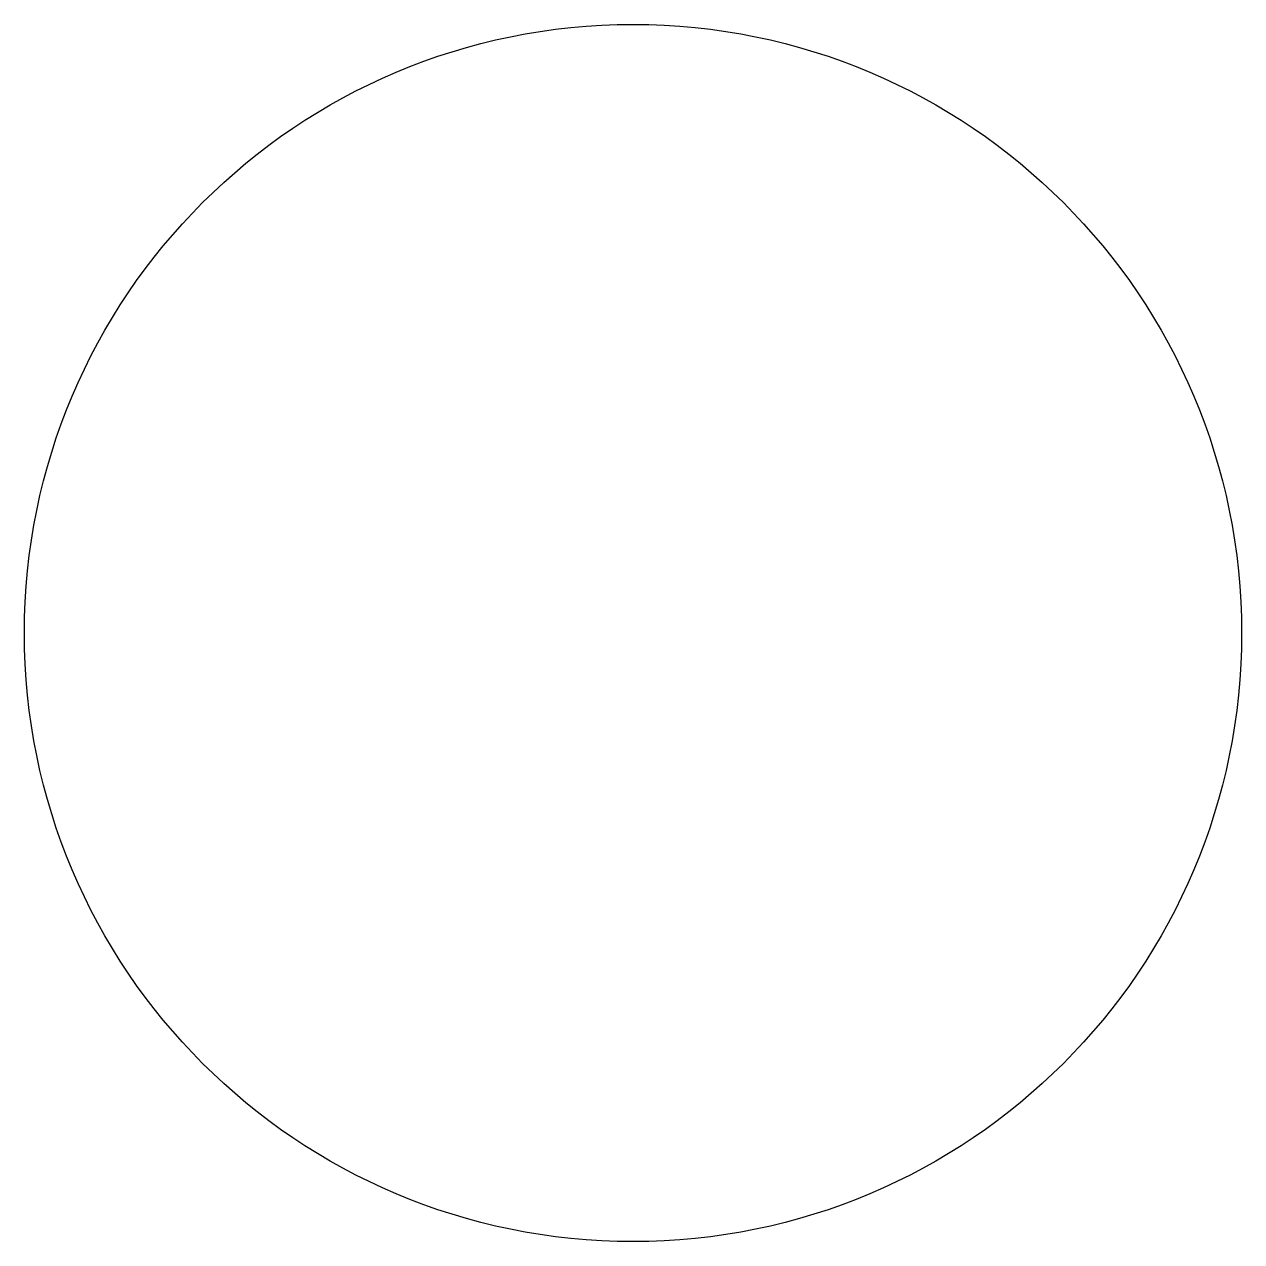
# Model space of a CAD drawing. Header units: millimetres. Extents: x 258 to 266, y -129.43 to -121.43.
import ezdxf

# ---------------------------------------------------------------- set-up
doc = ezdxf.new("R2010")
doc.units = ezdxf.units.MM

msp = doc.modelspace()

# ---------------------------------------------------------------- linework, layer by layer
msp.add_circle((262, -125.427), 4)

doc.saveas('drawing.dxf')
